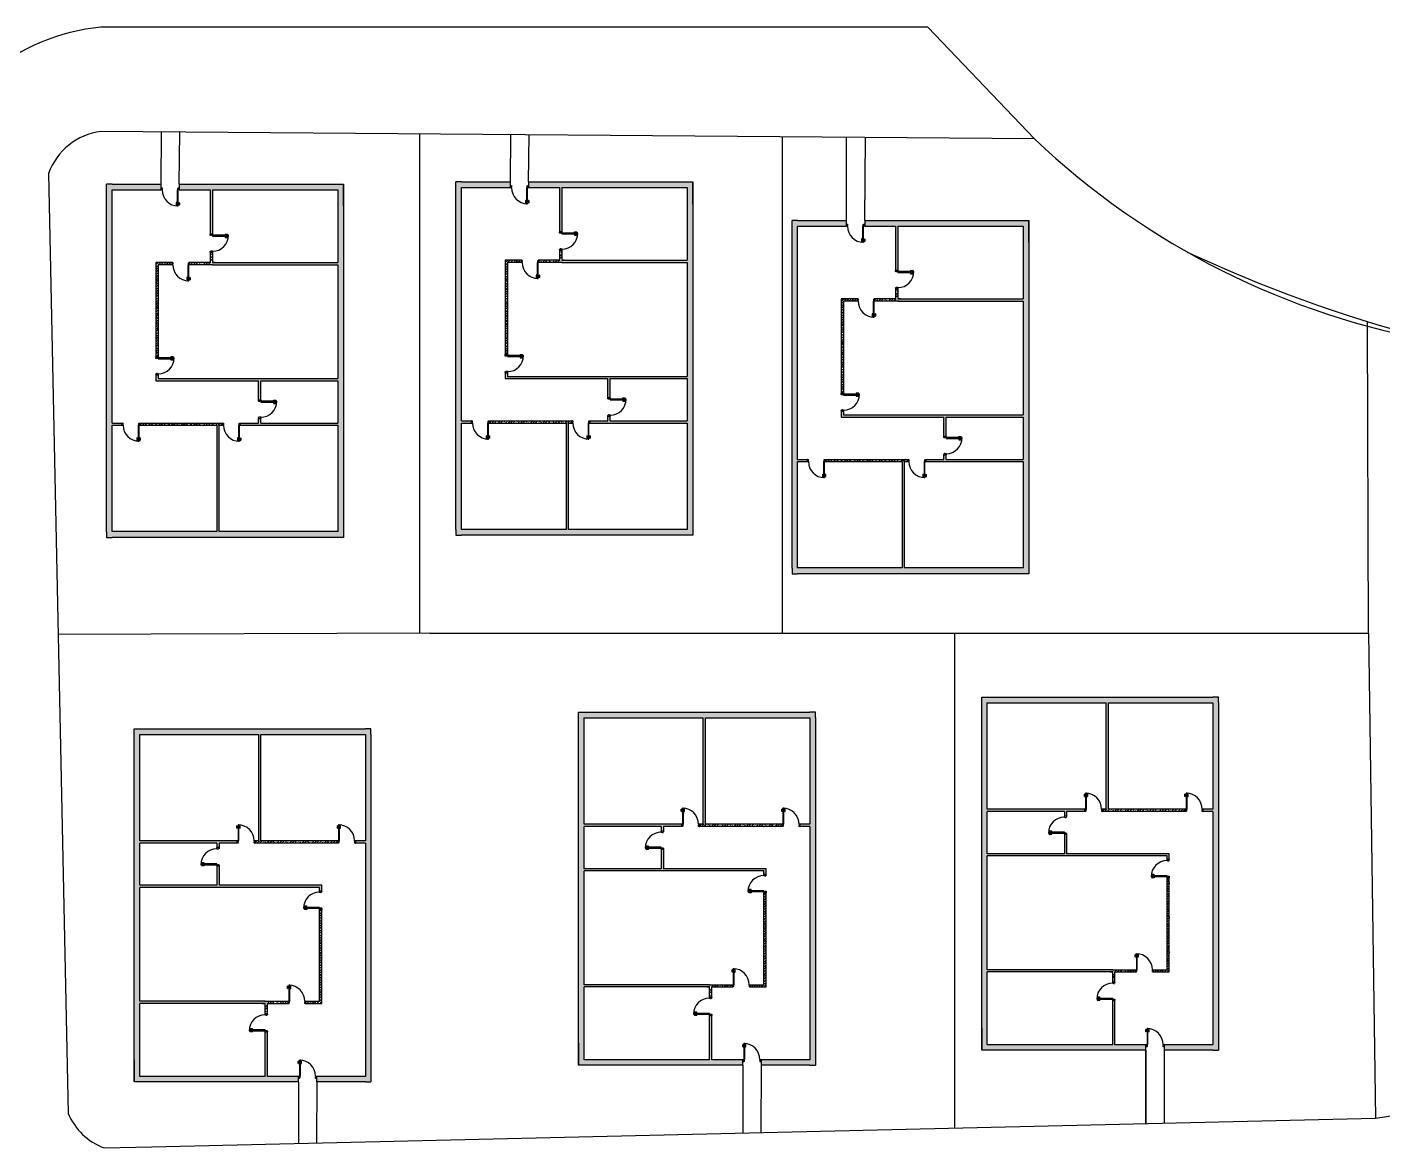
# Model space of a CAD drawing. Header units: millimetres. Extents: x -77634 to 191232, y -31147 to 58301.
# Drawn here: x -41691 to 19640, y -446 to 50266 of the extents above; entities that cross this region are included whole.
import ezdxf

# ---------------------------------------------------------------- set-up
doc = ezdxf.new("R2010")
doc.units = ezdxf.units.MM
for name, color, linetype in [('Carpinteria', 32, 'Continuous'), ('Cerramiento', 7, 'Continuous'), ('puertas', 32, 'Continuous')]:
    doc.layers.add(name, color=color, linetype=linetype)
doc.layers.get('puertas').off()
pattern_1 = [(45, (-36845.324, 2541.23), (42.09495, 154.34815), [198.4375, -39.6875, 0, -39.6875])]
pattern_2 = [(45, (-16741.82, 3291.41), (42.09495, 154.34815), [198.4375, -39.6875, 0, -39.6875])]
pattern_3 = [(45, (1494.99, 3970.41), (42.09495, 154.34815), [198.4375, -39.6875, 0, -39.6875])]
pattern_4 = [(225, (-27383.916, 43158.02), (-42.09495, -154.34815), [198.4375, -39.6875, 0, -39.6875])]
pattern_5 = [(225, (-11579.19, 43258.02), (-42.09495, -154.34815), [198.4375, -39.6875, 0, -39.6875])]
pattern_6 = [(225, (3621.884, 41512.95), (-42.09495, -154.34815), [198.4375, -39.6875, 0, -39.6875])]

# ---------------------------------------------------------------- blocks, each defined once
blk = doc.blocks.new('p725')
at = {"layer": 'Carpinteria'}
for p, q in [((-0.054, 0.58), (-0.054, 0.68)), ((-0.039, 0.685), (-0.049, 0.685)), ((-0.039, 0.58), (-0.039, 0.685)), ((-0.007, 0.685), (-0.017, 0.685)), ((-0.017, 0.665), (-0.017, 0.685)), ((-0.007, 0.665), (-0.017, 0.665)), ((-0.007, 0.654), (-0.007, 0.696)), ((0, 0.696), (-0.007, 0.696)), ((0, 0.654), (-0.007, 0.654)), ((0.04, 0.725), (0, 0.725)), ((0, 0.725), (0, -0.04)), ((0.04, 0), (0.04, 0.725)), ((0.04, 0.696), (0.047, 0.696)), ((0.04, 0.654), (0.047, 0.654)), ((0.047, 0.654), (0.047, 0.696)), ((0.047, 0.685), (0.057, 0.685)), ((0.047, 0.665), (0.057, 0.665)), ((0.057, 0.665), (0.057, 0.685)), ((0.079, 0.685), (0.089, 0.685)), ((0.079, 0.58), (0.079, 0.685)), ((0.094, 0.58), (0.094, 0.68)), ((-0.05, 0), (0, 0)), ((-0.044, 0.575), (-0.049, 0.575)), ((0, 0), (0.04, 0)), ((0.084, 0.575), (0.089, 0.575)), ((0.725, 0), (0.775, 0)), ((0.725, 0), (0.725, -0.04)), ((-0.01, -0.1), (-0.05, -0.1)), ((0.01, -0.08), (-0.01, -0.1)), ((0, -0.04), (0.01, -0.04)), ((0.01, -0.04), (0.01, -0.08)), ((0.725, -0.04), (0.715, -0.04)), ((0.715, -0.04), (0.715, -0.08)), ((0.74, -0.1), (0.715, -0.08)), ((0.76, -0.1), (0.74, -0.1)), ((0.76, -0.1), (0.775, -0.1))]:
    blk.add_line(p, q, dxfattribs=at)
for centre, radius, start, end in [((-0.049, 0.68), 0.005, 90, 180), ((-0.028, 0.712), 0.0294, 248.02551, 291.97449), ((-0.028, 0.638), 0.0294, 68.02551, 111.97449), ((0, 0), 0.725, 0, 90), ((0.068, 0.712), 0.0294, 248.02551, 291.97449), ((0.068, 0.638), 0.0294, 68.02551, 111.97449), ((0.089, 0.68), 0.005, 0, 90), ((-0.049, 0.58), 0.005, 180, 270), ((-0.044, 0.58), 0.005, 270, 0), ((0.084, 0.58), 0.005, 180, 270), ((0.089, 0.58), 0.005, 270, 0)]:
    blk.add_arc(centre, radius, start, end, dxfattribs=at)
at = {"layer": 'Cerramiento'}
for p, q in [((-0.05, 0), (-0.05, -0.1)), ((0.775, -0.1), (0.775, 0))]:
    blk.add_line(p, q, dxfattribs=at)

msp = doc.modelspace()

# ---------------------------------------------------------------- hatches: boundary and pattern name
at = {"ltscale": 0.025}
h = msp.add_hatch(dxfattribs=at)
h.set_pattern_fill('ANSI36', color=256, scale=25, angle=180)
h.set_pattern_definition(pattern_4)
h.paths.add_polyline_path([(-34808, 42908), (-33407, 42908), (-33407, 40913), (-33307, 40913), (-33307, 42908), (-27634, 42908), (-27634, 39614), (-33185, 39614), (-33285, 39614), (-33407, 39614), (-33407, 39514), (-33285, 39514), (-33185, 39514), (-27634, 39514), (-27634, 34364), (-35766, 34364), (-35766, 34503), (-35866, 34503), (-35866, 34364), (-35866, 34264), (-35766, 34264), (-31222, 34264), (-31222, 33386), (-31122, 33386), (-31122, 34264), (-27634, 34264), (-27634, 32351), (-31122, 32351), (-31122, 32561), (-31222, 32561), (-31222, 32351), (-32042, 32351), (-32042, 32251), (-27634, 32251), (-27634, 27440), (-33016, 27440), (-33016, 32251), (-33116, 32251), (-33116, 27440), (-37844, 27440), (-37844, 32251), (-37403, 32251), (-37403, 32351), (-37844, 32351), (-37844, 42908), (-35634, 42908), (-35634, 43158), (-37844, 43158), (-38094, 43158), (-38094, 27427), (-38094, 27177), (-37844, 27177), (-35688, 27177), (-27920, 27177), (-27384, 27177), (-27384, 27440), (-27384, 42908), (-27384, 43158), (-27634, 43158), (-34808, 43158)])
h = msp.add_hatch(dxfattribs=at)
h.set_pattern_fill('ANSI36', color=256, scale=25, angle=180)
h.set_pattern_definition(pattern_5)
h.paths.add_polyline_path([(-19003, 43008), (-17602, 43008), (-17602, 41013), (-17502, 41013), (-17502, 43008), (-11829, 43008), (-11829, 39714), (-17380, 39714), (-17480, 39714), (-17602, 39714), (-17602, 39614), (-17480, 39614), (-17380, 39614), (-11829, 39614), (-11829, 34464), (-19961, 34464), (-19961, 34603), (-20061, 34603), (-20061, 34464), (-20061, 34364), (-19961, 34364), (-15417, 34364), (-15417, 33486), (-15317, 33486), (-15317, 34364), (-11829, 34364), (-11829, 32451), (-15317, 32451), (-15317, 32661), (-15417, 32661), (-15417, 32451), (-16237, 32451), (-16237, 32351), (-11829, 32351), (-11829, 27540), (-17212, 27540), (-17212, 32351), (-17312, 32351), (-17312, 27540), (-22040, 27540), (-22040, 32351), (-21599, 32351), (-21599, 32451), (-22040, 32451), (-22040, 43008), (-19829, 43008), (-19829, 43258), (-22040, 43258), (-22290, 43258), (-22290, 27527), (-22290, 27277), (-22040, 27277), (-19883, 27277), (-12115, 27277), (-11579, 27277), (-11579, 27540), (-11579, 43008), (-11579, 43258), (-11829, 43258), (-19003, 43258)])
h = msp.add_hatch(dxfattribs=at)
h.set_pattern_fill('ANSI36', color=256, scale=25, angle=180)
h.set_pattern_definition(pattern_6)
h.paths.add_polyline_path([(-3802, 41263), (-2401, 41263), (-2401, 39268), (-2301, 39268), (-2301, 41263), (3372, 41263), (3372, 37969), (-2179, 37969), (-2279, 37969), (-2401, 37969), (-2401, 37869), (-2279, 37869), (-2179, 37869), (3372, 37869), (3372, 32719), (-4760, 32719), (-4760, 32858), (-4860, 32858), (-4860, 32719), (-4860, 32619), (-4760, 32619), (-216, 32619), (-216, 31740), (-116, 31740), (-116, 32619), (3372, 32619), (3372, 30706), (-116, 30706), (-116, 30915), (-216, 30915), (-216, 30706), (-1036, 30706), (-1036, 30606), (3372, 30606), (3372, 25795), (-2011, 25795), (-2011, 30606), (-2111, 30606), (-2111, 25795), (-6838, 25795), (-6838, 30606), (-6398, 30606), (-6398, 30706), (-6838, 30706), (-6838, 41263), (-4628, 41263), (-4628, 41513), (-6838, 41513), (-7088, 41513), (-7088, 25782), (-7088, 25532), (-6838, 25532), (-4682, 25532), (3086, 25532), (3622, 25532), (3622, 25795), (3622, 41263), (3622, 41513), (3372, 41513), (-3802, 41513)])
h = msp.add_hatch()
h.set_pattern_fill('ANSI36', color=256, scale=25, angle=180)
h.set_pattern_definition(pattern_4)
h.paths.add_polyline_path([(-35866, 35328), (-35766, 35328), (-35766, 39514), (-35161, 39514), (-35161, 39614), (-35766, 39614), (-35866, 39614), (-35866, 39514)])
h = msp.add_hatch()
h.set_pattern_fill('ANSI36', color=256, scale=25, angle=180)
h.set_pattern_definition(pattern_5)
h.paths.add_polyline_path([(-20061, 35428), (-19961, 35428), (-19961, 39614), (-19357, 39614), (-19357, 39714), (-19961, 39714), (-20061, 39714), (-20061, 39614)])
h = msp.add_hatch()
h.set_pattern_fill('ANSI36', color=256, scale=25, angle=180)
h.set_pattern_definition(pattern_6)
h.paths.add_polyline_path([(-4860, 33683), (-4760, 33683), (-4760, 37869), (-4156, 37869), (-4156, 37969), (-4760, 37969), (-4860, 37969), (-4860, 37869)])
h = msp.add_hatch(dxfattribs=at)
h.set_pattern_fill('ANSI36', color=256, scale=25)
h.set_pattern_definition(pattern_3)
h.paths.add_polyline_path([(8919, 4220), (7518, 4220), (7518, 6215), (7418, 6215), (7418, 4220), (1745, 4220), (1745, 7515), (7296, 7515), (7396, 7515), (7518, 7515), (7518, 7615), (7396, 7615), (7296, 7615), (1745, 7615), (1745, 12764), (9877, 12764), (9877, 12625), (9977, 12625), (9977, 12764), (9977, 12864), (9877, 12864), (5333, 12864), (5333, 13743), (5233, 13743), (5233, 12864), (1745, 12864), (1745, 14777), (5233, 14777), (5233, 14568), (5333, 14568), (5333, 14777), (6153, 14777), (6153, 14877), (1745, 14877), (1745, 19688), (7127, 19688), (7127, 14877), (7227, 14877), (7227, 19688), (11955, 19688), (11955, 14877), (11514, 14877), (11514, 14777), (11955, 14777), (11955, 4220), (9745, 4220), (9745, 3970), (11955, 3970), (12205, 3970), (12205, 19702), (12205, 19952), (11955, 19952), (9799, 19952), (2031, 19952), (1495, 19952), (1495, 19688), (1495, 4220), (1495, 3970), (1745, 3970), (8919, 3970)])
h = msp.add_hatch(dxfattribs=at)
h.set_pattern_fill('ANSI36', color=256, scale=25)
h.set_pattern_definition(pattern_2)
h.paths.add_polyline_path([(-9318, 3541), (-10719, 3541), (-10719, 5536), (-10819, 5536), (-10819, 3541), (-16492, 3541), (-16492, 6836), (-10941, 6836), (-10841, 6836), (-10719, 6836), (-10719, 6936), (-10841, 6936), (-10941, 6936), (-16492, 6936), (-16492, 12085), (-8360, 12085), (-8360, 11946), (-8260, 11946), (-8260, 12085), (-8260, 12185), (-8360, 12185), (-12904, 12185), (-12904, 13064), (-13004, 13064), (-13004, 12185), (-16492, 12185), (-16492, 14098), (-13004, 14098), (-13004, 13889), (-12904, 13889), (-12904, 14098), (-12084, 14098), (-12084, 14198), (-16492, 14198), (-16492, 19009), (-11109, 19009), (-11109, 14198), (-11009, 14198), (-11009, 19009), (-6281, 19009), (-6281, 14198), (-6722, 14198), (-6722, 14098), (-6281, 14098), (-6281, 3541), (-8492, 3541), (-8492, 3291), (-6281, 3291), (-6031, 3291), (-6031, 19023), (-6031, 19273), (-6281, 19273), (-8438, 19273), (-16206, 19273), (-16742, 19273), (-16742, 19009), (-16742, 3541), (-16742, 3291), (-16492, 3291), (-9318, 3291)])
h = msp.add_hatch(dxfattribs=at)
h.set_pattern_fill('ANSI36', color=256, scale=25)
h.set_pattern_definition(pattern_1)
h.paths.add_polyline_path([(-29421, 2791), (-30822, 2791), (-30822, 4786), (-30922, 4786), (-30922, 2791), (-36595, 2791), (-36595, 6086), (-31044, 6086), (-30944, 6086), (-30822, 6086), (-30822, 6186), (-30944, 6186), (-31044, 6186), (-36595, 6186), (-36595, 11335), (-28464, 11335), (-28464, 11196), (-28364, 11196), (-28364, 11335), (-28364, 11435), (-28464, 11435), (-33007, 11435), (-33007, 12314), (-33107, 12314), (-33107, 11435), (-36595, 11435), (-36595, 13348), (-33107, 13348), (-33107, 13139), (-33007, 13139), (-33007, 13348), (-32187, 13348), (-32187, 13448), (-36595, 13448), (-36595, 18259), (-31213, 18259), (-31213, 13448), (-31113, 13448), (-31113, 18259), (-26385, 18259), (-26385, 13448), (-26826, 13448), (-26826, 13348), (-26385, 13348), (-26385, 2791), (-28595, 2791), (-28595, 2541), (-26385, 2541), (-26135, 2541), (-26135, 18272), (-26135, 18522), (-26385, 18522), (-28541, 18522), (-36309, 18522), (-36845, 18522), (-36845, 18259), (-36845, 2791), (-36845, 2541), (-36595, 2541), (-29421, 2541)])
h = msp.add_hatch()
h.set_pattern_fill('ANSI36', color=256, scale=25)
h.set_pattern_definition(pattern_3)
h.paths.add_polyline_path([(9977, 11800), (9877, 11800), (9877, 7615), (9272, 7615), (9272, 7515), (9877, 7515), (9977, 7515), (9977, 7615)])
h = msp.add_hatch()
h.set_pattern_fill('ANSI36', color=256, scale=25)
h.set_pattern_definition(pattern_2)
h.paths.add_polyline_path([(-8260, 11121), (-8360, 11121), (-8360, 6936), (-8964, 6936), (-8964, 6836), (-8360, 6836), (-8260, 6836), (-8260, 6936)])
h = msp.add_hatch()
h.set_pattern_fill('ANSI36', color=256, scale=25)
h.set_pattern_definition(pattern_1)
h.paths.add_polyline_path([(-28364, 10371), (-28464, 10371), (-28464, 6186), (-29068, 6186), (-29068, 6086), (-28464, 6086), (-28364, 6086), (-28364, 6186)])

# ---------------------------------------------------------------- linework, layer by layer
for p, q in [((-941, 50266), (-38354, 50266)), ((-941, 50266), (3883, 45205)), ((3883, 45205), (-38356, 45549)), ((-35634, 43158), (-35615, 45526)), ((-34808, 43158), (-34789, 45520)), ((-23947, 45431), (-23947, 22850)), ((-19829, 43258), (-19812, 45398)), ((-19003, 43258), (-18986, 45391)), ((-7520, 22850), (-7520, 45298)), ((-4628, 41513), (-4628, 45274)), ((-3802, 41513), (-3772, 45267)), ((-40718, 43645), (-39837, 1113)), ((-37844, 43158), (-38094, 43158)), ((-38094, 27427), (-38094, 43158)), ((-37844, 43158), (-35627, 43158)), ((-35634, 42908), (-35634, 43158)), ((-34808, 43158), (-27634, 43158)), ((-34808, 43158), (-34808, 42908)), ((-27634, 43158), (-27384, 43158)), ((-27384, 42158), (-27384, 43158)), ((-27384, 43158), (-27384, 42908)), ((-22040, 43258), (-22290, 43258)), ((-22290, 27527), (-22290, 43258)), ((-22040, 43258), (-19822, 43258)), ((-22040, 32451), (-22040, 43008)), ((-22040, 43008), (-19829, 43008)), ((-22040, 43008), (-22040, 43008)), ((-19829, 43008), (-19829, 43258)), ((-19003, 43258), (-11829, 43258)), ((-19003, 43258), (-19003, 43008)), ((-19003, 43008), (-17602, 43008)), ((-17602, 43008), (-17602, 40948)), ((-17502, 43008), (-11829, 43008)), ((-17502, 43008), (-17502, 41008)), ((-11829, 43258), (-11579, 43258)), ((-11829, 43008), (-11829, 39714)), ((-11579, 42258), (-11579, 43258)), ((-11579, 43258), (-11579, 43008)), ((-11579, 43008), (-11579, 27540)), ((-37844, 32351), (-37844, 42908)), ((-37844, 42908), (-35634, 42908)), ((-37844, 42908), (-37844, 42908)), ((-34808, 42908), (-33407, 42908)), ((-33407, 42908), (-33407, 40848)), ((-33307, 42908), (-27634, 42908)), ((-33307, 42908), (-33307, 40908)), ((-27634, 42908), (-27634, 39614)), ((-27384, 42908), (-27384, 27440)), ((-6838, 41513), (-7088, 41513)), ((-7088, 25782), (-7088, 41513)), ((-6838, 41513), (-4621, 41513)), ((-6838, 30706), (-6838, 41263)), ((-6838, 41263), (-4628, 41263)), ((-6838, 41263), (-6838, 41263)), ((-4628, 41263), (-4628, 41513)), ((-3802, 41513), (3372, 41513)), ((-3802, 41513), (-3802, 41263)), ((-3802, 41263), (-2401, 41263)), ((-2401, 41263), (-2401, 39203)), ((-2301, 41263), (3372, 41263)), ((-2301, 41263), (-2301, 39263)), ((3372, 41513), (3622, 41513)), ((3372, 41263), (3372, 37969)), ((3622, 40513), (3622, 41513)), ((3622, 41513), (3622, 41263)), ((3622, 41263), (3622, 25795)), ((-33307, 40848), (-33407, 40848)), ((-33307, 40908), (-33307, 40848)), ((-17502, 40948), (-17602, 40948)), ((-17502, 41008), (-17502, 40948)), ((-33407, 40088), (-33407, 39614)), ((-33407, 40088), (-33402, 40088)), ((-33402, 40088), (-33307, 40088)), ((-33307, 40143), (-33307, 40143)), ((-33307, 40083), (-33307, 40088)), ((-33307, 40083), (-33307, 39614)), ((-17602, 40188), (-17602, 39714)), ((-17602, 40188), (-17597, 40188)), ((-17597, 40188), (-17502, 40188)), ((-17502, 40243), (-17502, 40243)), ((-17502, 40183), (-17502, 40188)), ((-17502, 40183), (-17502, 39714)), ((-35766, 39614), (-35866, 39614)), ((-35866, 39614), (-35866, 39514)), ((-35866, 39514), (-35866, 35288)), ((-35160, 39614), (-35766, 39614)), ((-35160, 39514), (-35766, 39514)), ((-35766, 39514), (-35766, 35278)), ((-35126, 39614), (-35160, 39614)), ((-35111, 39514), (-35160, 39514)), ((-35111, 39614), (-35143, 39614)), ((-35111, 39514), (-35111, 39614)), ((-33407, 39614), (-34376, 39614)), ((-34376, 39614), (-34376, 39514)), ((-33285, 39514), (-34376, 39514)), ((-33307, 39614), (-27634, 39614)), ((-33285, 39614), (-33307, 39614)), ((-33307, 39514), (-27634, 39514)), ((-33185, 39614), (-33285, 39614)), ((-33285, 39514), (-33185, 39514)), ((-33185, 39614), (-27634, 39614)), ((-33185, 39514), (-27634, 39514)), ((-27634, 39514), (-27634, 34364)), ((-19961, 39714), (-20061, 39714)), ((-20061, 39714), (-20061, 39614)), ((-20061, 39614), (-20061, 35388)), ((-19355, 39714), (-19961, 39714)), ((-19355, 39614), (-19961, 39614)), ((-19961, 39614), (-19961, 35378)), ((-19322, 39714), (-19355, 39714)), ((-19307, 39614), (-19355, 39614)), ((-19307, 39714), (-19338, 39714)), ((-19307, 39614), (-19307, 39714)), ((-17602, 39714), (-18572, 39714)), ((-18572, 39714), (-18572, 39614)), ((-17480, 39614), (-18572, 39614)), ((-17502, 39714), (-11829, 39714)), ((-17480, 39714), (-17502, 39714)), ((-17502, 39614), (-11829, 39614)), ((-17380, 39714), (-17480, 39714)), ((-17480, 39614), (-17380, 39614)), ((-17380, 39714), (-11829, 39714)), ((-17380, 39614), (-11829, 39614)), ((-11829, 39614), (-11829, 34464)), ((-2301, 39263), (-2301, 39203)), ((-2301, 39203), (-2401, 39203)), ((-2401, 38443), (-2401, 37969)), ((-2401, 38443), (-2396, 38443)), ((-2396, 38443), (-2301, 38443)), ((-2301, 38498), (-2301, 38498)), ((-2301, 38438), (-2301, 38443)), ((-2301, 38438), (-2301, 37969)), ((-4760, 37969), (-4860, 37969)), ((-4860, 37969), (-4860, 37869)), ((-4860, 37869), (-4860, 33643)), ((-4154, 37969), (-4760, 37969)), ((-4154, 37869), (-4760, 37869)), ((-4760, 37869), (-4760, 33633)), ((-4121, 37969), (-4154, 37969)), ((-4106, 37869), (-4154, 37869)), ((-4106, 37969), (-4137, 37969)), ((-4106, 37869), (-4106, 37969)), ((-2401, 37969), (-3371, 37969)), ((-3371, 37969), (-3371, 37869)), ((-2279, 37869), (-3371, 37869)), ((-2301, 37969), (3372, 37969)), ((-2279, 37969), (-2301, 37969)), ((-2301, 37869), (3372, 37869)), ((-2179, 37969), (-2279, 37969)), ((-2279, 37869), (-2179, 37869)), ((-2179, 37969), (3372, 37969)), ((-2179, 37869), (3372, 37869)), ((3372, 37869), (3372, 32719)), ((18992, 22850), (18944, 36938)), ((-35866, 35288), (-35866, 35288)), ((-35866, 35278), (-35866, 35288)), ((-35766, 35278), (-35866, 35278)), ((-20061, 35388), (-20061, 35388)), ((-20061, 35378), (-20061, 35388)), ((-19961, 35378), (-20061, 35378)), ((-35766, 34553), (-35866, 34553)), ((-35866, 34553), (-35866, 34503)), ((-35866, 34503), (-35866, 34364)), ((-35866, 34364), (-35866, 34264)), ((-35766, 34553), (-35766, 34364)), ((-35766, 34364), (-27634, 34364)), ((-19961, 34653), (-20061, 34653)), ((-20061, 34653), (-20061, 34603)), ((-20061, 34603), (-20061, 34464)), ((-20061, 34464), (-20061, 34364)), ((-20061, 34364), (-19961, 34364)), ((-19961, 34653), (-19961, 34464)), ((-19961, 34464), (-11829, 34464)), ((-19961, 34364), (-15417, 34364)), ((-15417, 33446), (-15417, 34364)), ((-15317, 34364), (-11829, 34364)), ((-15317, 33436), (-15317, 34364)), ((-11829, 34364), (-11829, 32451)), ((-35866, 34264), (-35766, 34264)), ((-35766, 34264), (-31222, 34264)), ((-31222, 33346), (-31222, 34264)), ((-31122, 34264), (-27634, 34264)), ((-31122, 33336), (-31122, 34264)), ((-27634, 34264), (-27634, 32351)), ((-31222, 33346), (-31222, 33346)), ((-15417, 33446), (-15417, 33446)), ((-4860, 33643), (-4860, 33643)), ((-4860, 33633), (-4860, 33643)), ((-4760, 33633), (-4860, 33633)), ((-31222, 32351), (-31222, 32596)), ((-31222, 32596), (-31222, 32596)), ((-31122, 32351), (-31122, 32611)), ((-15417, 32451), (-15417, 32696)), ((-15417, 32696), (-15417, 32696)), ((-15317, 32451), (-15317, 32711)), ((-4760, 32908), (-4860, 32908)), ((-4860, 32908), (-4860, 32858)), ((-4860, 32858), (-4860, 32719)), ((-4860, 32719), (-4860, 32619)), ((-4860, 32619), (-4760, 32619)), ((-4760, 32908), (-4760, 32719)), ((-4760, 32719), (3372, 32719)), ((-4760, 32619), (-216, 32619)), ((-216, 31700), (-216, 32619)), ((-116, 32619), (3372, 32619)), ((-116, 31690), (-116, 32619)), ((3372, 32619), (3372, 30706)), ((-37844, 32351), (-37368, 32351)), ((-37844, 27440), (-37844, 32251)), ((-37844, 32251), (-37368, 32251)), ((-37368, 32351), (-37368, 32251)), ((-36618, 32351), (-33116, 32351)), ((-36618, 32351), (-36618, 32251)), ((-36618, 32251), (-33116, 32251)), ((-33116, 32351), (-32832, 32351)), ((-33116, 32251), (-33116, 27440)), ((-33016, 32251), (-33016, 27440)), ((-33016, 32251), (-32832, 32251)), ((-32832, 32351), (-32832, 32251)), ((-32082, 32351), (-31222, 32351)), ((-32082, 32351), (-32082, 32251)), ((-32082, 32251), (-27634, 32251)), ((-31122, 32351), (-27634, 32351)), ((-27634, 32251), (-27634, 27440)), ((-22040, 32451), (-21564, 32451)), ((-22040, 27540), (-22040, 32351)), ((-22040, 32351), (-21564, 32351)), ((-21564, 32451), (-21564, 32351)), ((-20814, 32451), (-17312, 32451)), ((-20814, 32451), (-20814, 32351)), ((-20814, 32351), (-17312, 32351)), ((-17312, 32451), (-17027, 32451)), ((-17312, 32351), (-17312, 27540)), ((-17212, 32351), (-17212, 27540)), ((-17212, 32351), (-17027, 32351)), ((-17027, 32451), (-17027, 32351)), ((-16277, 32451), (-15417, 32451)), ((-16277, 32451), (-16277, 32351)), ((-16277, 32351), (-11829, 32351)), ((-15317, 32451), (-11829, 32451)), ((-11829, 32351), (-11829, 27540)), ((-216, 31700), (-216, 31700)), ((-6838, 30706), (-6363, 30706)), ((-6363, 30706), (-6363, 30606)), ((-5613, 30706), (-2111, 30706)), ((-5613, 30706), (-5613, 30606)), ((-2111, 30706), (-1826, 30706)), ((-1826, 30706), (-1826, 30606)), ((-1076, 30706), (-216, 30706)), ((-1076, 30706), (-1076, 30606)), ((-216, 30706), (-216, 30950)), ((-216, 30950), (-216, 30950)), ((-116, 30706), (-116, 30965)), ((-116, 30706), (3372, 30706)), ((-6838, 25795), (-6838, 30606)), ((-6838, 30606), (-6363, 30606)), ((-5613, 30606), (-2111, 30606)), ((-2111, 30606), (-2111, 25795)), ((-2011, 30606), (-2011, 25795)), ((-2011, 30606), (-1826, 30606)), ((-1076, 30606), (3372, 30606)), ((3372, 30606), (3372, 25795)), ((-38094, 27427), (-38094, 27177)), ((-38094, 27177), (-37844, 27177)), ((-33116, 27440), (-37844, 27440)), ((-35688, 27177), (-37844, 27177)), ((-27920, 27177), (-35688, 27177)), ((-27634, 27440), (-33016, 27440)), ((-27384, 27177), (-27920, 27177)), ((-27634, 27427), (-27634, 27440)), ((-27384, 27440), (-27384, 27177)), ((-22290, 27527), (-22290, 27277)), ((-22290, 27277), (-22040, 27277)), ((-17312, 27540), (-22040, 27540)), ((-19883, 27277), (-22040, 27277)), ((-12115, 27277), (-19883, 27277)), ((-11829, 27540), (-17212, 27540)), ((-11579, 27277), (-12115, 27277)), ((-11829, 27527), (-11829, 27540)), ((-11579, 27540), (-11579, 27277)), ((-7088, 25782), (-7088, 25532)), ((-2111, 25795), (-6838, 25795)), ((3372, 25795), (-2011, 25795)), ((3372, 25782), (3372, 25795)), ((3622, 25795), (3622, 25532)), ((-7088, 25532), (-6838, 25532)), ((-4682, 25532), (-6838, 25532)), ((3086, 25532), (-4682, 25532)), ((3622, 25532), (3086, 25532)), ((-23480, 22850), (-40286, 22782)), ((-23480, 22850), (18992, 22850)), ((282, 456), (282, 22850)), ((18992, 22850), (19305, 902)), ((1495, 19688), (1495, 19952)), ((1495, 19952), (2031, 19952)), ((1495, 4220), (1495, 19688)), ((1745, 19702), (1745, 19688)), ((1745, 14877), (1745, 19688)), ((1745, 19688), (7127, 19688)), ((2031, 19952), (9799, 19952)), ((7127, 14877), (7127, 19688)), ((7227, 14877), (7227, 19688)), ((7227, 19688), (11955, 19688)), ((9799, 19952), (11955, 19952)), ((12205, 19952), (11955, 19952)), ((11955, 19688), (11955, 14877)), ((12205, 19702), (12205, 19952)), ((12205, 19702), (12205, 3970)), ((-16742, 19009), (-16742, 19273)), ((-16742, 19273), (-16206, 19273)), ((-16492, 19023), (-16492, 19009)), ((-16206, 19273), (-8438, 19273)), ((-8438, 19273), (-6281, 19273)), ((-6031, 19273), (-6281, 19273)), ((-6031, 19023), (-6031, 19273)), ((-6031, 19023), (-6031, 3291)), ((-36845, 18259), (-36845, 18522)), ((-36845, 18522), (-36309, 18522)), ((-36309, 18522), (-28541, 18522)), ((-28541, 18522), (-26385, 18522)), ((-26135, 18522), (-26385, 18522)), ((-26135, 18272), (-26135, 18522)), ((-16742, 3541), (-16742, 19009)), ((-16492, 14198), (-16492, 19009)), ((-16492, 19009), (-11109, 19009)), ((-11109, 14198), (-11109, 19009)), ((-11009, 14198), (-11009, 19009)), ((-11009, 19009), (-6281, 19009)), ((-6281, 19009), (-6281, 14198)), ((-36845, 2791), (-36845, 18259)), ((-36595, 18272), (-36595, 18259)), ((-36595, 13448), (-36595, 18259)), ((-36595, 18259), (-31213, 18259)), ((-31213, 13448), (-31213, 18259)), ((-31113, 13448), (-31113, 18259)), ((-31113, 18259), (-26385, 18259)), ((-26385, 18259), (-26385, 13448)), ((-26135, 18272), (-26135, 2541)), ((6193, 14877), (1745, 14877)), ((1745, 12864), (1745, 14777)), ((5233, 14777), (1745, 14777)), ((5233, 14777), (5233, 14518)), ((6193, 14777), (5333, 14777)), ((5333, 14777), (5333, 14533)), ((6193, 14777), (6193, 14877)), ((7127, 14877), (6943, 14877)), ((6943, 14777), (6943, 14877)), ((7227, 14777), (6943, 14777)), ((10729, 14877), (7227, 14877)), ((10729, 14777), (7227, 14777)), ((10729, 14777), (10729, 14877)), ((11955, 14877), (11479, 14877)), ((11479, 14777), (11479, 14877)), ((11955, 14777), (11479, 14777)), ((11955, 14777), (11955, 4220)), ((-12044, 14198), (-16492, 14198)), ((-12044, 14098), (-12044, 14198)), ((-11109, 14198), (-11294, 14198)), ((-11294, 14098), (-11294, 14198)), ((-7507, 14198), (-11009, 14198)), ((-7507, 14098), (-7507, 14198)), ((-6281, 14198), (-6757, 14198)), ((-6757, 14098), (-6757, 14198)), ((5333, 14533), (5333, 14533)), ((-16492, 12185), (-16492, 14098)), ((-13004, 14098), (-16492, 14098)), ((-13004, 14098), (-13004, 13839)), ((-12044, 14098), (-12904, 14098)), ((-12904, 14098), (-12904, 13854)), ((-12904, 13854), (-12904, 13854)), ((-11009, 14098), (-11294, 14098)), ((-7507, 14098), (-11009, 14098)), ((-6281, 14098), (-6757, 14098)), ((-6281, 14098), (-6281, 3541)), ((5233, 13793), (5233, 12864)), ((5333, 13783), (5333, 12864)), ((5333, 13783), (5333, 13783)), ((-32147, 13448), (-36595, 13448)), ((-36595, 11435), (-36595, 13348)), ((-33107, 13348), (-36595, 13348)), ((-33107, 13348), (-33107, 13089)), ((-32147, 13348), (-33007, 13348)), ((-33007, 13348), (-33007, 13104)), ((-33007, 13104), (-33007, 13104)), ((-32147, 13348), (-32147, 13448)), ((-31213, 13448), (-31397, 13448)), ((-31397, 13348), (-31397, 13448)), ((-31113, 13348), (-31397, 13348)), ((-27611, 13448), (-31113, 13448)), ((-27611, 13348), (-31113, 13348)), ((-27611, 13348), (-27611, 13448)), ((-26385, 13448), (-26861, 13448)), ((-26861, 13348), (-26861, 13448)), ((-26385, 13348), (-26861, 13348)), ((-26385, 13348), (-26385, 2791)), ((-13004, 13114), (-13004, 12185)), ((-12904, 13104), (-12904, 12185)), ((-12904, 13104), (-12904, 13104)), ((-33107, 12364), (-33107, 11435)), ((-33007, 12354), (-33007, 11435)), ((-33007, 12354), (-33007, 12354)), ((5233, 12864), (1745, 12864)), ((1745, 7615), (1745, 12764)), ((9877, 12764), (1745, 12764)), ((9877, 12864), (5333, 12864)), ((9977, 12864), (9877, 12864)), ((9877, 12575), (9877, 12764)), ((9877, 12575), (9977, 12575)), ((9977, 12764), (9977, 12864)), ((9977, 12625), (9977, 12764)), ((9977, 12575), (9977, 12625)), ((-13004, 12185), (-16492, 12185)), ((-16492, 6936), (-16492, 12085)), ((-8360, 12085), (-16492, 12085)), ((-8360, 12185), (-12904, 12185)), ((-8260, 12185), (-8360, 12185)), ((-8360, 11896), (-8360, 12085)), ((-8360, 11896), (-8260, 11896)), ((-8260, 12085), (-8260, 12185)), ((-8260, 11946), (-8260, 12085)), ((-8260, 11896), (-8260, 11946)), ((9877, 7615), (9877, 11850)), ((9877, 11850), (9977, 11850)), ((9977, 11850), (9977, 11840)), ((9977, 7615), (9977, 11840)), ((9977, 11840), (9977, 11840)), ((-33107, 11435), (-36595, 11435)), ((-36595, 6186), (-36595, 11335)), ((-28464, 11335), (-36595, 11335)), ((-28464, 11435), (-33007, 11435)), ((-28364, 11435), (-28464, 11435)), ((-28464, 11146), (-28464, 11335)), ((-28464, 11146), (-28364, 11146)), ((-28364, 11335), (-28364, 11435)), ((-28364, 11196), (-28364, 11335)), ((-28364, 11146), (-28364, 11196)), ((-8360, 6936), (-8360, 11171)), ((-8360, 11171), (-8260, 11171)), ((-8260, 11171), (-8260, 11161)), ((-8260, 6936), (-8260, 11161)), ((-8260, 11161), (-8260, 11161)), ((-28464, 6186), (-28464, 10421)), ((-28464, 10421), (-28364, 10421)), ((-28364, 10421), (-28364, 10411)), ((-28364, 6186), (-28364, 10411)), ((-28364, 10411), (-28364, 10411)), ((7418, 7615), (1745, 7615)), ((7296, 7615), (1745, 7615)), ((1745, 4220), (1745, 7515)), ((7418, 7515), (1745, 7515)), ((7296, 7515), (1745, 7515)), ((7396, 7615), (7296, 7615)), ((7296, 7515), (7396, 7515)), ((7396, 7615), (8487, 7615)), ((7396, 7515), (7418, 7515)), ((7418, 7046), (7418, 7515)), ((7518, 7040), (7518, 7515)), ((7518, 7515), (8487, 7515)), ((8487, 7515), (8487, 7615)), ((9222, 7615), (9271, 7615)), ((9222, 7615), (9222, 7515)), ((9222, 7515), (9254, 7515)), ((9237, 7515), (9271, 7515)), ((9271, 7615), (9877, 7615)), ((9271, 7515), (9877, 7515)), ((9877, 7515), (9977, 7515)), ((9977, 7515), (9977, 7615)), ((-10819, 6936), (-16492, 6936)), ((-10941, 6936), (-16492, 6936)), ((-16492, 3541), (-16492, 6836)), ((-10819, 6836), (-16492, 6836)), ((-10941, 6836), (-16492, 6836)), ((-10841, 6936), (-10941, 6936)), ((-10941, 6836), (-10841, 6836)), ((-10841, 6936), (-9749, 6936)), ((-10841, 6836), (-10819, 6836)), ((-10819, 6367), (-10819, 6836)), ((-10719, 6361), (-10719, 6836)), ((-10719, 6836), (-9749, 6836)), ((-9749, 6836), (-9749, 6936)), ((-9014, 6936), (-8966, 6936)), ((-9014, 6936), (-9014, 6836)), ((-9014, 6836), (-8983, 6836)), ((-8999, 6836), (-8966, 6836)), ((-8966, 6936), (-8360, 6936)), ((-8966, 6836), (-8360, 6836)), ((-8360, 6836), (-8260, 6836)), ((-8260, 6836), (-8260, 6936)), ((7418, 7046), (7418, 7040)), ((7513, 7040), (7418, 7040)), ((7418, 6986), (7418, 6986)), ((7518, 7040), (7513, 7040)), ((-30922, 6186), (-36595, 6186)), ((-31044, 6186), (-36595, 6186)), ((-30944, 6186), (-31044, 6186)), ((-30944, 6186), (-29853, 6186)), ((-29853, 6086), (-29853, 6186)), ((-29118, 6186), (-29069, 6186)), ((-29118, 6186), (-29118, 6086)), ((-29069, 6186), (-28464, 6186)), ((-28364, 6086), (-28364, 6186)), ((-10819, 6367), (-10819, 6361)), ((-10724, 6361), (-10819, 6361)), ((-10819, 6307), (-10819, 6307)), ((-10719, 6361), (-10724, 6361)), ((7418, 6281), (7518, 6281)), ((7418, 6221), (7418, 6281)), ((7418, 4220), (7418, 6221)), ((7518, 4220), (7518, 6281)), ((-36595, 2791), (-36595, 6086)), ((-30922, 6086), (-36595, 6086)), ((-31044, 6086), (-36595, 6086)), ((-31044, 6086), (-30944, 6086)), ((-30944, 6086), (-30922, 6086)), ((-30922, 5617), (-30922, 6086)), ((-30922, 5617), (-30922, 5611)), ((-30828, 5611), (-30922, 5611)), ((-30922, 5557), (-30922, 5557)), ((-30822, 5611), (-30828, 5611)), ((-30822, 5611), (-30822, 6086)), ((-30822, 6086), (-29853, 6086)), ((-29118, 6086), (-29086, 6086)), ((-29103, 6086), (-29069, 6086)), ((-29069, 6086), (-28464, 6086)), ((-28464, 6086), (-28364, 6086)), ((-10819, 5602), (-10719, 5602)), ((-10819, 5542), (-10819, 5602)), ((-10819, 3541), (-10819, 5542)), ((-10719, 3541), (-10719, 5602)), ((1495, 4970), (1495, 3970)), ((-30922, 4852), (-30822, 4852)), ((-30922, 4792), (-30922, 4852)), ((-30922, 2791), (-30922, 4792)), ((-30822, 2791), (-30822, 4852)), ((-16742, 4291), (-16742, 3291)), ((1495, 3970), (1495, 4220)), ((1745, 3970), (1495, 3970)), ((7418, 4220), (1745, 4220)), ((8919, 3970), (1745, 3970)), ((8919, 4220), (7518, 4220)), ((8919, 3970), (8919, 4220)), ((8919, 3970), (8919, 659)), ((8919, 659), (8919, 3970)), ((11955, 3970), (9738, 3970)), ((11955, 4220), (9745, 4220)), ((9745, 4220), (9745, 3970)), ((9745, 3970), (9745, 678)), ((11955, 4220), (11955, 4220)), ((11955, 3970), (12205, 3970)), ((-36845, 3541), (-36845, 2541)), ((-16742, 3291), (-16742, 3541)), ((-16492, 3291), (-16742, 3291)), ((-10819, 3541), (-16492, 3541)), ((-9318, 3291), (-16492, 3291)), ((-9318, 3541), (-10719, 3541)), ((-9318, 3291), (-9318, 3541)), ((-9318, 3291), (-9318, 231)), ((-8492, 3291), (-8504, 250)), ((-6281, 3291), (-8499, 3291)), ((-6281, 3541), (-8492, 3541)), ((-8492, 3541), (-8492, 3291)), ((-6281, 3541), (-6281, 3541)), ((-6281, 3291), (-6031, 3291)), ((-36845, 2541), (-36845, 2791)), ((-36595, 2541), (-36845, 2541)), ((-30922, 2791), (-36595, 2791)), ((-29421, 2541), (-36595, 2541)), ((-29421, 2791), (-30822, 2791)), ((-29421, 2541), (-29421, 2791)), ((-29417, 2526), (-29417, -240)), ((-26385, 2541), (-28602, 2541)), ((-28591, 2526), (-28602, -221)), ((-26385, 2791), (-28595, 2791)), ((-28595, 2791), (-28595, 2541)), ((-26385, 2791), (-26385, 2791)), ((-26385, 2541), (-26135, 2541)), ((-36055, -395), (19305, 902)), ((-38207, -446), (-36055, -395))]:
    msp.add_line(p, q)
at = {"linetype": 'Continuous', "ltscale": 0.025}
for p, q in [((-33361, 40060), (-33407, 40015)), ((-33403, 39906), (-33407, 39903)), ((-33307, 39890), (-33389, 39808)), ((-33375, 39934), (-33375, 39934)), ((-33307, 40003), (-33347, 39962)), ((-33333, 40088), (-33333, 40088)), ((-17557, 40160), (-17602, 40115)), ((-17599, 40006), (-17602, 40003)), ((-17502, 39878), (-17602, 39778)), ((-17502, 39990), (-17585, 39908)), ((-17571, 40034), (-17571, 40034)), ((-17502, 40103), (-17543, 40062)), ((-17529, 40188), (-17529, 40188)), ((-35768, 39610), (-35768, 39610)), ((-35502, 39540), (-35502, 39540)), ((-35347, 39582), (-35347, 39582)), ((-35315, 39614), (-35319, 39610)), ((-34351, 39568), (-34351, 39568)), ((-34305, 39614), (-34323, 39596)), ((-34225, 39582), (-34293, 39514)), ((-34197, 39610), (-34197, 39610)), ((-34080, 39614), (-34180, 39514)), ((-33968, 39614), (-34056, 39525)), ((-33930, 39540), (-33930, 39540)), ((-33856, 39614), (-33902, 39568)), ((-33804, 39554), (-33844, 39514)), ((-33776, 39582), (-33776, 39582)), ((-33744, 39614), (-33748, 39610)), ((-33649, 39596), (-33731, 39514)), ((-33519, 39614), (-33619, 39514)), ((-33407, 39614), (-33481, 39540)), ((-33307, 39778), (-33407, 39678)), ((-33347, 39513), (-33347, 39513)), ((-19963, 39710), (-19963, 39710)), ((-19697, 39640), (-19697, 39640)), ((-19542, 39682), (-19542, 39682)), ((-19510, 39714), (-19514, 39710)), ((-18546, 39668), (-18546, 39668)), ((-18500, 39714), (-18518, 39696)), ((-18420, 39682), (-18488, 39614)), ((-18392, 39710), (-18392, 39710)), ((-18276, 39714), (-18376, 39614)), ((-18163, 39714), (-18252, 39625)), ((-18125, 39640), (-18125, 39640)), ((-18051, 39714), (-18097, 39668)), ((-17999, 39654), (-18039, 39614)), ((-17971, 39682), (-17971, 39682)), ((-17939, 39714), (-17943, 39710)), ((-17845, 39696), (-17927, 39614)), ((-17714, 39714), (-17814, 39614)), ((-17602, 39714), (-17676, 39640)), ((-17543, 39613), (-17543, 39613)), ((-2356, 38415), (-2401, 38370)), ((-2398, 38261), (-2401, 38257)), ((-2301, 38133), (-2401, 38033)), ((-2301, 38245), (-2384, 38163)), ((-2370, 38289), (-2370, 38289)), ((-2301, 38357), (-2342, 38317)), ((-2328, 38443), (-2328, 38443)), ((-4762, 37965), (-4762, 37965)), ((-4496, 37894), (-4496, 37894)), ((-4341, 37937), (-4341, 37937)), ((-4309, 37969), (-4313, 37965)), ((-3345, 37923), (-3345, 37923)), ((-3299, 37969), (-3317, 37951)), ((-3219, 37937), (-3287, 37869)), ((-3191, 37965), (-3191, 37965)), ((-3075, 37969), (-3175, 37869)), ((-2962, 37969), (-3051, 37880)), ((-2924, 37894), (-2924, 37894)), ((-2850, 37969), (-2896, 37923)), ((-2798, 37908), (-2838, 37869)), ((-2770, 37937), (-2770, 37937)), ((-2738, 37969), (-2742, 37965)), ((-2644, 37951), (-2726, 37869)), ((-2513, 37969), (-2613, 37869)), ((-2401, 37969), (-2475, 37894)), ((-2342, 37868), (-2342, 37868)), ((-36640, 32313), (-36640, 32313)), ((-36513, 32327), (-36588, 32253)), ((-36376, 32353), (-36476, 32253)), ((-36263, 32353), (-36345, 32271)), ((-36247, 32257), (-36251, 32253)), ((-36219, 32285), (-36219, 32285)), ((-36151, 32353), (-36190, 32313)), ((-36087, 32351), (-36187, 32251)), ((-35975, 32351), (-36063, 32263)), ((-35937, 32277), (-35937, 32277)), ((-35863, 32351), (-35909, 32305)), ((-35811, 32291), (-35851, 32251)), ((-35783, 32319), (-35783, 32319)), ((-35751, 32351), (-35755, 32347)), ((-35656, 32333), (-35738, 32251)), ((-35526, 32351), (-35626, 32251)), ((-35414, 32351), (-35488, 32277)), ((-35390, 32263), (-35402, 32251)), ((-35362, 32291), (-35362, 32291)), ((-35302, 32351), (-35334, 32319)), ((-35235, 32305), (-35289, 32251)), ((-35207, 32333), (-35207, 32333)), ((-35081, 32347), (-35177, 32251)), ((-34965, 32351), (-35065, 32251)), ((-34941, 32263), (-34941, 32263)), ((-34853, 32351), (-34913, 32291)), ((-34814, 32277), (-34840, 32251)), ((-34786, 32305), (-34786, 32305)), ((-34740, 32351), (-34758, 32333)), ((-34660, 32319), (-34728, 32251)), ((-34632, 32347), (-34632, 32347)), ((-34516, 32351), (-34616, 32251)), ((-34404, 32351), (-34492, 32263)), ((-34365, 32277), (-34365, 32277)), ((-34291, 32351), (-34337, 32305)), ((-34239, 32291), (-34279, 32251)), ((-34211, 32319), (-34211, 32319)), ((-34179, 32351), (-34183, 32347)), ((-34085, 32333), (-34167, 32251)), ((-33955, 32351), (-34055, 32251)), ((-33842, 32351), (-33916, 32277)), ((-33818, 32263), (-33830, 32251)), ((-33790, 32291), (-33790, 32291)), ((-33730, 32351), (-33762, 32319)), ((-33664, 32305), (-33718, 32251)), ((-33636, 32333), (-33636, 32333)), ((-33510, 32347), (-33606, 32251)), ((-33393, 32351), (-33493, 32251)), ((-33369, 32263), (-33369, 32263)), ((-33281, 32351), (-33341, 32291)), ((-33243, 32277), (-33269, 32251)), ((-33215, 32305), (-33215, 32305)), ((-33169, 32351), (-33187, 32333)), ((-33089, 32319), (-33157, 32251)), ((-33061, 32347), (-33061, 32347)), ((-32944, 32351), (-33044, 32251)), ((-32832, 32351), (-32920, 32263)), ((-20835, 32413), (-20835, 32413)), ((-20708, 32427), (-20783, 32353)), ((-20571, 32453), (-20671, 32353)), ((-20459, 32453), (-20540, 32371)), ((-20442, 32357), (-20446, 32353)), ((-20414, 32385), (-20414, 32385)), ((-20346, 32453), (-20386, 32413)), ((-20283, 32451), (-20383, 32351)), ((-20170, 32451), (-20259, 32363)), ((-20132, 32377), (-20132, 32377)), ((-20058, 32451), (-20104, 32405)), ((-20006, 32391), (-20046, 32351)), ((-19978, 32419), (-19978, 32419)), ((-19946, 32451), (-19950, 32447)), ((-19852, 32433), (-19934, 32351)), ((-19721, 32451), (-19821, 32351)), ((-19609, 32451), (-19683, 32377)), ((-19585, 32363), (-19597, 32351)), ((-19557, 32391), (-19557, 32391)), ((-19497, 32451), (-19529, 32419)), ((-19431, 32405), (-19485, 32351)), ((-19403, 32433), (-19403, 32433)), ((-19276, 32447), (-19372, 32351)), ((-19160, 32451), (-19260, 32351)), ((-19136, 32363), (-19136, 32363)), ((-19048, 32451), (-19108, 32391)), ((-19010, 32377), (-19036, 32351)), ((-18982, 32405), (-18982, 32405)), ((-18936, 32451), (-18954, 32433)), ((-18855, 32419), (-18923, 32351)), ((-18827, 32447), (-18827, 32447)), ((-18711, 32451), (-18811, 32351)), ((-18599, 32451), (-18687, 32363)), ((-18561, 32377), (-18561, 32377)), ((-18487, 32451), (-18533, 32405)), ((-18434, 32391), (-18474, 32351)), ((-18406, 32419), (-18406, 32419)), ((-18374, 32451), (-18378, 32447)), ((-18280, 32433), (-18362, 32351)), ((-18150, 32451), (-18250, 32351)), ((-18038, 32451), (-18112, 32377)), ((-18014, 32363), (-18025, 32351)), ((-17985, 32391), (-17985, 32391)), ((-17925, 32451), (-17957, 32419)), ((-17859, 32405), (-17913, 32351)), ((-17831, 32433), (-17831, 32433)), ((-17705, 32447), (-17801, 32351)), ((-17589, 32451), (-17689, 32351)), ((-17565, 32363), (-17565, 32363)), ((-17476, 32451), (-17536, 32391)), ((-17438, 32377), (-17464, 32351)), ((-17410, 32405), (-17410, 32405)), ((-17364, 32451), (-17382, 32433)), ((-17284, 32419), (-17352, 32351)), ((-17256, 32447), (-17256, 32447)), ((-17140, 32451), (-17240, 32351)), ((-17027, 32451), (-17115, 32363)), ((-5634, 30668), (-5634, 30668)), ((-5507, 30682), (-5582, 30608)), ((-5370, 30708), (-5470, 30608)), ((-5258, 30708), (-5339, 30626)), ((-5145, 30708), (-5185, 30668)), ((-5082, 30706), (-5182, 30606)), ((-4969, 30706), (-5058, 30618)), ((-4857, 30706), (-4903, 30660)), ((-4777, 30674), (-4777, 30674)), ((-4745, 30706), (-4749, 30702)), ((-4651, 30688), (-4733, 30606)), ((-4520, 30706), (-4620, 30606)), ((-4408, 30706), (-4482, 30632)), ((-4296, 30706), (-4328, 30674)), ((-4202, 30688), (-4202, 30688)), ((-4075, 30702), (-4171, 30606)), ((-3959, 30706), (-4059, 30606)), ((-3847, 30706), (-3907, 30646)), ((-3735, 30706), (-3753, 30688)), ((-3654, 30674), (-3722, 30606)), ((-3626, 30702), (-3626, 30702)), ((-3510, 30706), (-3610, 30606)), ((-3398, 30706), (-3486, 30618)), ((-3286, 30706), (-3332, 30660)), ((-3205, 30674), (-3205, 30674)), ((-3173, 30706), (-3177, 30702)), ((-3079, 30688), (-3161, 30606)), ((-2949, 30706), (-3049, 30606)), ((-2837, 30706), (-2911, 30632)), ((-2724, 30706), (-2756, 30674)), ((-2630, 30688), (-2630, 30688)), ((-2504, 30702), (-2600, 30606)), ((-2388, 30706), (-2488, 30606)), ((-2275, 30706), (-2335, 30646)), ((-2163, 30706), (-2181, 30688)), ((-2083, 30674), (-2151, 30606)), ((-2055, 30702), (-2055, 30702)), ((-1939, 30706), (-2039, 30606)), ((-1826, 30706), (-1914, 30618)), ((-5241, 30612), (-5245, 30608)), ((-5213, 30640), (-5213, 30640)), ((-4931, 30632), (-4931, 30632)), ((-4805, 30646), (-4845, 30606)), ((-4384, 30618), (-4396, 30606)), ((-4356, 30646), (-4356, 30646)), ((-4230, 30660), (-4284, 30606)), ((-3935, 30618), (-3935, 30618)), ((-3809, 30632), (-3835, 30606)), ((-3781, 30660), (-3781, 30660)), ((-3360, 30632), (-3360, 30632)), ((-3233, 30646), (-3273, 30606)), ((-2812, 30618), (-2824, 30606)), ((-2784, 30646), (-2784, 30646)), ((-2658, 30660), (-2712, 30606)), ((-2363, 30618), (-2363, 30618)), ((-2237, 30632), (-2263, 30606)), ((-2209, 30660), (-2209, 30660)), ((6943, 14777), (7031, 14866)), ((7055, 14777), (7155, 14877)), ((7172, 14781), (7172, 14781)), ((7200, 14809), (7268, 14877)), ((7280, 14777), (7298, 14795)), ((7326, 14824), (7326, 14824)), ((7354, 14852), (7380, 14877)), ((7392, 14777), (7452, 14838)), ((7480, 14866), (7480, 14866)), ((7504, 14777), (7604, 14877)), ((7621, 14781), (7717, 14877)), ((7747, 14795), (7747, 14795)), ((7775, 14824), (7829, 14877)), ((7841, 14777), (7873, 14809)), ((7901, 14838), (7901, 14838)), ((7929, 14866), (7941, 14877)), ((7953, 14777), (8028, 14852)), ((8066, 14777), (8166, 14877)), ((8196, 14795), (8278, 14877)), ((8290, 14777), (8294, 14781)), ((8322, 14809), (8322, 14809)), ((8350, 14838), (8390, 14877)), ((8402, 14777), (8448, 14824)), ((8477, 14852), (8477, 14852)), ((8515, 14777), (8603, 14866)), ((8627, 14777), (8727, 14877)), ((8743, 14781), (8743, 14781)), ((8771, 14809), (8839, 14877)), ((8851, 14777), (8869, 14795)), ((8898, 14824), (8898, 14824)), ((8926, 14852), (8951, 14877)), ((8964, 14777), (9024, 14838)), ((9052, 14866), (9052, 14866)), ((9076, 14777), (9176, 14877)), ((9192, 14781), (9288, 14877)), ((9318, 14795), (9318, 14795)), ((9347, 14824), (9400, 14877)), ((9413, 14777), (9445, 14809)), ((9473, 14838), (9473, 14838)), ((9501, 14866), (9513, 14877)), ((9525, 14777), (9599, 14852)), ((9637, 14777), (9737, 14877)), ((9767, 14795), (9849, 14877)), ((9862, 14777), (9866, 14781)), ((9894, 14809), (9894, 14809)), ((9922, 14838), (9962, 14877)), ((9974, 14777), (10020, 14824)), ((10048, 14852), (10048, 14852)), ((10086, 14777), (10174, 14866)), ((10198, 14777), (10298, 14877)), ((10262, 14776), (10302, 14815)), ((10330, 14843), (10330, 14843)), ((10358, 14871), (10362, 14876)), ((10374, 14776), (10456, 14857)), ((10487, 14776), (10587, 14876)), ((10624, 14801), (10699, 14876)), ((10751, 14815), (10751, 14815)), ((-11294, 14098), (-11206, 14187)), ((-11181, 14098), (-11081, 14198)), ((-11037, 14130), (-10969, 14198)), ((-10957, 14098), (-10939, 14116)), ((-10911, 14145), (-10911, 14145)), ((-10883, 14173), (-10857, 14198)), ((-10845, 14098), (-10785, 14159)), ((-10757, 14187), (-10757, 14187)), ((-10732, 14098), (-10632, 14198)), ((-10616, 14102), (-10520, 14198)), ((-10490, 14116), (-10490, 14116)), ((-10462, 14145), (-10408, 14198)), ((-10396, 14098), (-10364, 14130)), ((-10336, 14159), (-10336, 14159)), ((-10307, 14187), (-10296, 14198)), ((-10283, 14098), (-10209, 14173)), ((-10171, 14098), (-10071, 14198)), ((-10041, 14116), (-9959, 14198)), ((-9915, 14130), (-9915, 14130)), ((-9887, 14159), (-9847, 14198)), ((-9834, 14098), (-9788, 14145)), ((-9760, 14173), (-9760, 14173)), ((-9722, 14098), (-9634, 14187)), ((-9610, 14098), (-9510, 14198)), ((-9466, 14130), (-9398, 14198)), ((-9385, 14098), (-9367, 14116)), ((-9339, 14145), (-9339, 14145)), ((-9311, 14173), (-9285, 14198)), ((-9273, 14098), (-9213, 14159)), ((-9185, 14187), (-9185, 14187)), ((-9161, 14098), (-9061, 14198)), ((-9045, 14102), (-8949, 14198)), ((-8918, 14116), (-8918, 14116)), ((-8890, 14145), (-8836, 14198)), ((-8824, 14098), (-8792, 14130)), ((-8764, 14159), (-8764, 14159)), ((-8736, 14187), (-8724, 14198)), ((-8712, 14098), (-8638, 14173)), ((-8600, 14098), (-8500, 14198)), ((-8469, 14116), (-8387, 14198)), ((-8343, 14130), (-8343, 14130)), ((-8315, 14159), (-8275, 14198)), ((-8263, 14098), (-8217, 14145)), ((-8189, 14173), (-8189, 14173)), ((-8151, 14098), (-8062, 14187)), ((-8038, 14098), (-7938, 14198)), ((-7975, 14097), (-7935, 14136)), ((-7907, 14164), (-7907, 14164)), ((-7879, 14192), (-7875, 14197)), ((-7862, 14097), (-7781, 14178)), ((-7750, 14097), (-7650, 14197)), ((-7613, 14122), (-7538, 14197)), ((-7486, 14136), (-7486, 14136)), ((-11065, 14102), (-11065, 14102)), ((-9947, 14098), (-9943, 14102)), ((-9494, 14102), (-9494, 14102)), ((-8375, 14098), (-8371, 14102)), ((-31397, 13348), (-31309, 13436)), ((-31285, 13348), (-31185, 13448)), ((-31169, 13352), (-31169, 13352)), ((-31141, 13380), (-31073, 13448)), ((-31060, 13348), (-31042, 13366)), ((-31014, 13394), (-31014, 13394)), ((-30986, 13422), (-30960, 13448)), ((-30948, 13348), (-30888, 13408)), ((-30860, 13436), (-30860, 13436)), ((-30836, 13348), (-30736, 13448)), ((-30720, 13352), (-30624, 13448)), ((-30593, 13366), (-30593, 13366)), ((-30565, 13394), (-30511, 13448)), ((-30499, 13348), (-30467, 13380)), ((-30439, 13408), (-30439, 13408)), ((-30411, 13436), (-30399, 13448)), ((-30387, 13348), (-30313, 13422)), ((-30275, 13348), (-30175, 13448)), ((-30144, 13366), (-30062, 13448)), ((-30050, 13348), (-30046, 13352)), ((-30018, 13380), (-30018, 13380)), ((-29990, 13408), (-29950, 13448)), ((-29938, 13348), (-29892, 13394)), ((-29864, 13422), (-29864, 13422)), ((-29826, 13348), (-29737, 13436)), ((-29713, 13348), (-29613, 13448)), ((-29597, 13352), (-29597, 13352)), ((-29569, 13380), (-29501, 13448)), ((-29489, 13348), (-29471, 13366)), ((-29443, 13394), (-29443, 13394)), ((-29415, 13422), (-29389, 13448)), ((-29377, 13348), (-29317, 13408)), ((-29288, 13436), (-29288, 13436)), ((-29264, 13348), (-29164, 13448)), ((-29148, 13352), (-29052, 13448)), ((-29022, 13366), (-29022, 13366)), ((-28994, 13394), (-28940, 13448)), ((-28928, 13348), (-28896, 13380)), ((-28868, 13408), (-28868, 13408)), ((-28839, 13436), (-28828, 13448)), ((-28815, 13348), (-28741, 13422)), ((-28703, 13348), (-28603, 13448)), ((-28573, 13366), (-28491, 13448)), ((-28479, 13348), (-28475, 13352)), ((-28447, 13380), (-28447, 13380)), ((-28419, 13408), (-28379, 13448)), ((-28366, 13348), (-28320, 13394)), ((-28292, 13422), (-28292, 13422)), ((-28254, 13348), (-28166, 13436)), ((-28142, 13348), (-28042, 13448)), ((-28078, 13346), (-28039, 13386)), ((-28011, 13414), (-28011, 13414)), ((-27983, 13442), (-27978, 13446)), ((-27966, 13346), (-27884, 13428)), ((-27854, 13346), (-27754, 13446)), ((-27716, 13372), (-27641, 13446)), ((-27590, 13386), (-27590, 13386)), ((7418, 7350), (7518, 7450)), ((7458, 7615), (7458, 7615)), ((7518, 7515), (7592, 7589)), ((7630, 7515), (7730, 7615)), ((7760, 7533), (7842, 7615)), ((7855, 7515), (7859, 7519)), ((7887, 7547), (7887, 7547)), ((7915, 7575), (7955, 7615)), ((7967, 7515), (8013, 7561)), ((8041, 7589), (8041, 7589)), ((8079, 7515), (8167, 7603)), ((8191, 7515), (8291, 7615)), ((8308, 7519), (8308, 7519)), ((8336, 7547), (8404, 7615)), ((8416, 7515), (8434, 7533)), ((8462, 7561), (8462, 7561)), ((9426, 7515), (9430, 7519)), ((9458, 7547), (9458, 7547)), ((9613, 7589), (9613, 7589)), ((9879, 7519), (9879, 7519)), ((-10819, 6671), (-10719, 6771)), ((-10778, 6936), (-10778, 6936)), ((-10719, 6836), (-10645, 6910)), ((-10607, 6836), (-10507, 6936)), ((-10476, 6854), (-10394, 6936)), ((-10382, 6836), (-10378, 6840)), ((-10350, 6868), (-10350, 6868)), ((-10322, 6896), (-10282, 6936)), ((-10270, 6836), (-10224, 6882)), ((-10196, 6910), (-10196, 6910)), ((-10158, 6836), (-10069, 6924)), ((-10045, 6836), (-9945, 6936)), ((-9929, 6840), (-9929, 6840)), ((-9901, 6868), (-9833, 6936)), ((-9821, 6836), (-9803, 6854)), ((-9775, 6882), (-9775, 6882)), ((-8811, 6836), (-8807, 6840)), ((-8779, 6868), (-8779, 6868)), ((-8624, 6910), (-8624, 6910)), ((-8358, 6840), (-8358, 6840)), ((7418, 7238), (7501, 7321)), ((7418, 7126), (7458, 7166)), ((7444, 7040), (7444, 7040)), ((7472, 7068), (7518, 7114)), ((7487, 7194), (7487, 7194)), ((7515, 7223), (7518, 7226)), ((-30882, 6186), (-30882, 6186)), ((-30822, 6086), (-30748, 6160)), ((-30710, 6086), (-30610, 6186)), ((-30580, 6104), (-30498, 6186)), ((-30426, 6146), (-30386, 6186)), ((-30299, 6160), (-30299, 6160)), ((-30261, 6086), (-30173, 6174)), ((-30149, 6086), (-30049, 6186)), ((-30005, 6118), (-29937, 6186)), ((-28728, 6160), (-28728, 6160)), ((-10819, 6559), (-10736, 6642)), ((-10819, 6447), (-10778, 6487)), ((-10792, 6361), (-10792, 6361)), ((-10764, 6389), (-10719, 6435)), ((-10750, 6515), (-10750, 6515)), ((-10722, 6544), (-10719, 6547)), ((-30922, 5921), (-30822, 6021)), ((-30922, 5809), (-30840, 5892)), ((-30922, 5697), (-30882, 5737)), ((-30896, 5611), (-30896, 5611)), ((-30868, 5639), (-30822, 5684)), ((-30854, 5765), (-30854, 5765)), ((-30826, 5793), (-30822, 5797)), ((-30486, 6086), (-30482, 6090)), ((-30454, 6118), (-30454, 6118)), ((-30373, 6086), (-30327, 6132)), ((-30033, 6090), (-30033, 6090)), ((-29924, 6086), (-29906, 6104)), ((-29878, 6132), (-29878, 6132)), ((-28914, 6086), (-28910, 6090)), ((-28882, 6118), (-28882, 6118)), ((-28461, 6090), (-28461, 6090))]:
    msp.add_line(p, q, dxfattribs=at)
for centre, radius, start, end in [((-37401, 40821), 9494, 95.7648, 162.58058), ((-37977, 42660), 2913, 97.48823, 160.23787), ((28142, 70719), 35206, 226.44434, 260.27176), ((38372, 99398), 65412, 245.05905, 264.86325), ((-6809, 188842), 189746, 277.91051, 288.62768), ((-37193, 2246), 2876, 203.18845, 249.36719)]:
    msp.add_arc(centre, radius, start, end)

# ---------------------------------------------------------------- block references
at = {"xscale": 1000, "yscale": 1000, "zscale": 1000}
for p, rotation in [((-34859, 42900), 180), ((-19054, 43000), 180), ((-3853, 41255), 180), ((-33307, 40848), 270), ((-17502, 40948), 270), ((-34376, 39514), 180), ((-18572, 39614), 180), ((-2301, 39203), 270), ((-3371, 37869), 180), ((-35765, 35302), 270), ((-19961, 35402), 270), ((-31122, 33336), 270), ((-15317, 33436), 270), ((-4759, 33657), 270), ((-36628, 32253), 180), ((-32082, 32251), 180), ((-20824, 32353), 180), ((-16277, 32351), 180), ((-116, 31690), 270), ((-5623, 30608), 180), ((-1076, 30606), 180), ((5233, 13793), 90), ((-33107, 12364), 90), ((9876, 11827), 90), ((-28464, 10397), 90), ((7418, 6281), 90), ((-30922, 4852), 90)]:
    msp.add_blockref('p725', p, dxfattribs=dict(at, rotation=rotation))
for p in [(6193, 14877), (10739, 14876), (-32147, 13448), (-27601, 13446), (8487, 7615), (-29853, 6186), (8970, 4229), (-29370, 2800)]:
    msp.add_blockref('p725', p, dxfattribs=at)
at = {"layer": 'puertas', "xscale": 1000, "yscale": 1000, "zscale": 1000}
for p in [(-12044, 14198), (-7497, 14197), (-9749, 6936), (-9267, 3550)]:
    msp.add_blockref('p725', p, dxfattribs=at)
at = {"layer": 'puertas', "xscale": 1000, "yscale": 1000, "zscale": 1000, "rotation": 90}
for p in [(-13004, 13114), (-8360, 11148), (-10819, 5602)]:
    msp.add_blockref('p725', p, dxfattribs=at)

doc.saveas('drawing.dxf')
